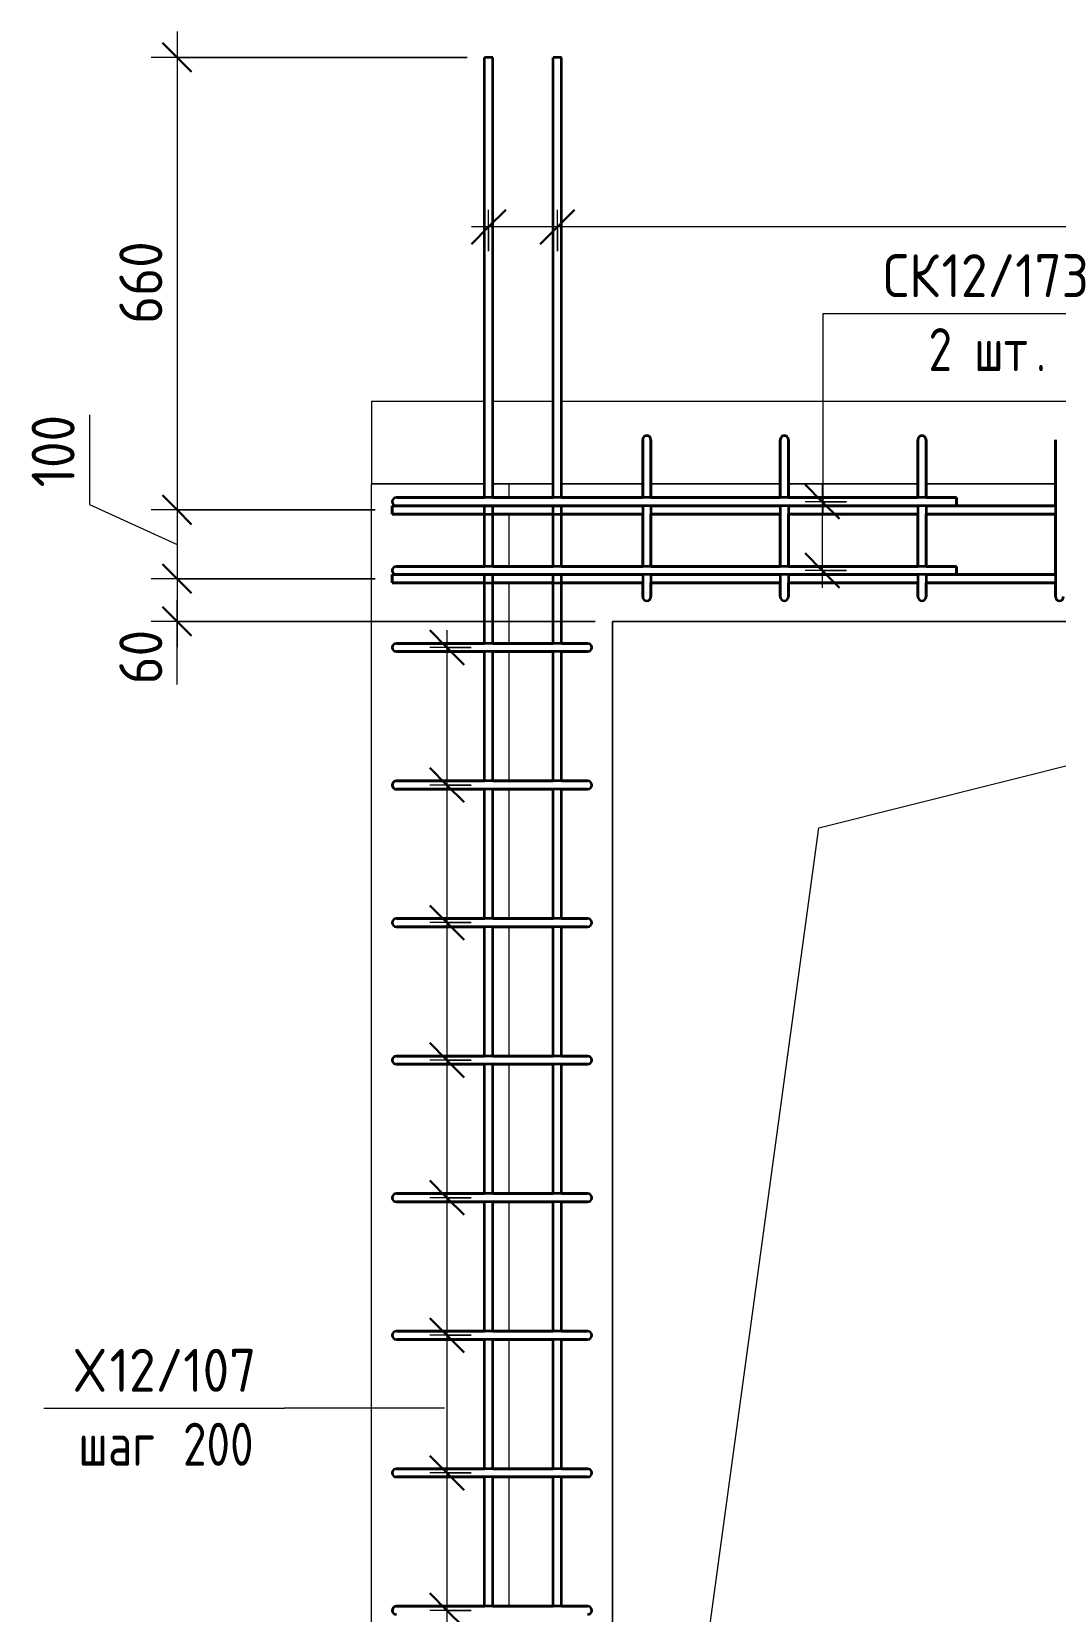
# Model space of a CAD drawing. Header units: millimetres. Extents: x -39709 to 12452, y -4989 to 80275.
# Drawn here: x 9233 to 10721, y 1411 to 3708 of the extents above; entities that cross this region are included whole.
import ezdxf

# ---------------------------------------------------------------- set-up
doc = ezdxf.new("R2010")
doc.units = ezdxf.units.MM
for name, color, linetype, lineweight in [('AA_Dim', 7, 'Continuous', 9), ('AA_Dim-25', 7, 'Continuous', 9), ('AA_Vinoska', 7, 'Continuous', 9), ('AF_Okno', 7, 'Continuous', 20), ('AF_Perekritie_Опалубка', 253, 'Continuous', 20), ('AF_Stena_Опалубка', 253, 'Continuous', 20), ('KR_Armatura_Tonkie', 7, 'Continuous', 20)]:
    doc.layers.add(name, color=color, linetype=linetype, lineweight=lineweight)
doc.styles.add('ISOCPEUR_6', font='isocpeur.TTF', dxfattribs={"width": 0.9, "height": 62.5})
doc.styles.add('ISOCPEUR_7', font='isocpeur.TTF', dxfattribs={"width": 0.8, "height": 62.5})
doc.dimstyles.new('05_Округл_5мм__прозр__2', dxfattribs={"dimscale": 304.8, "dimtxt": 62.672186, "dimasz": 0.139436, "dimexe": 0.123031, "dimexo": 0.082021, "dimgap": 0.008202, "dimtad": 1, "dimdec": 0, "dimrnd": 5, "dimdsep": 46, "dimtxsty": 'ISOCPEUR_6', "dimblk1": 'OBLIQUE', "dimblk2": 'OBLIQUE', "dimsah": 1, "dimcen": 0.09, "dimdle": 0.123031, "dimazin": 0, "dimtfac": 1, "dimtdec": 4, "dimtix": 1, "dimtmove": 1, "dimatfit": 3, "dimfxl": 1, "dimtvp": 1, "dimtolj": 1, "dimtzin": 0, "dimlwd": 18, "dimlwe": 18, "dimarcsym": 2})
doc.dimstyles.new('05_Округл_5мм__прозр__3', dxfattribs={"dimscale": 304.8, "dimtxt": 62.672186, "dimasz": 0.139436, "dimexe": 0.123031, "dimexo": 0.082021, "dimgap": 0.008202, "dimtad": 1, "dimdec": 0, "dimrnd": 5, "dimdsep": 46, "dimtxsty": 'ISOCPEUR_6', "dimblk1": 'OBLIQUE', "dimblk2": 'OBLIQUE', "dimsah": 1, "dimcen": 0.09, "dimdle": 0.123031, "dimazin": 0, "dimtfac": 1, "dimtdec": 4, "dimtix": 1, "dimtmove": 0, "dimatfit": 3, "dimfxl": 1, "dimtvp": 1, "dimtolj": 1, "dimtzin": 0, "dimlwd": 18, "dimlwe": 18, "dimarcsym": 2})
doc.dimstyles.new('10_Раскладка_арматуры_с_засечками', dxfattribs={"dimscale": 304.8, "dimtxt": 0.18, "dimasz": 0.164042, "dimexe": 0.082021, "dimexo": 0, "dimgap": 0, "dimtad": 1, "dimdec": 3, "dimrnd": 0.001, "dimdsep": 46, "dimtxsty": 'ISOCPEUR_7', "dimblk1": 'OBLIQUE', "dimblk2": 'OBLIQUE', "dimsah": 1, "dimcen": 0.09, "dimdle": 0.082021, "dimazin": 0, "dimtfac": 1, "dimtdec": 4, "dimtix": 1, "dimtmove": 0, "dimatfit": 3, "dimfxl": 1, "dimtvp": 1, "dimtolj": 1, "dimtzin": 0, "dimlwd": 18, "dimlwe": 18, "dimarcsym": 2})

# ---------------------------------------------------------------- blocks, each defined once
blk = doc.blocks.new('231_Отверстие прямоугольное в стене _Окно_Стена_ - Отверстие прямоугольное с обрамлением-4137425-Схема обрамления отверстия в стене 1500х2500')
at = {"layer": 'AF_Okno', "lineweight": 9}
for p, q in [((-36479.9, 2550), (-35279.9, 2850)), ((-36779.9, 350), (-36479.9, 2550))]:
    blk.add_line(p, q, dxfattribs=at)
blk = doc.blocks.new('DIMBLOCK176-Схема обрамления отверстия в стене 1500х2500')
at = {"layer": 'AA_Dim-25', "lineweight": 30}
for p, q in [((9997.5, 3423.4), (10022.5, 3448.4)), ((11657.5, 3423.4), (11682.5, 3448.4)), ((9997.5, 3423.4), (9972.5, 3398.4)), ((11657.5, 3423.4), (11632.5, 3398.4))]:
    blk.add_line(p, q, dxfattribs=at)
at = {"layer": 'AA_Dim-25', "lineweight": 18}
for p, q in [((9997.5, 3388.1), (9997.5, 3448.4)), ((11657.5, 3388.1), (11657.5, 3448.4)), ((11657.5, 3423.4), (9997.5, 3423.4)), ((9997.5, 3423.4), (9997.5, 3388.1)), ((11657.5, 3423.4), (11657.5, 3388.1))]:
    blk.add_line(p, q, dxfattribs=at)
blk = doc.blocks.new('_Oblique')
at = {"color": 0, "linetype": 'ByBlock', "lineweight": -2}
blk.add_line((-0.5, -0.5), (0.5, 0.5), dxfattribs=at)
blk = doc.blocks.new('DIMBLOCK177-Схема обрамления отверстия в стене 1500х2500')
at = {"layer": 'AA_Dim-25', "lineweight": 30}
for p, q in [((9897.5, 3423.4), (9922.5, 3448.4)), ((9997.5, 3423.4), (10022.5, 3448.4)), ((9897.5, 3423.4), (9872.5, 3398.4)), ((9997.5, 3423.4), (9972.5, 3398.4))]:
    blk.add_line(p, q, dxfattribs=at)
at = {"layer": 'AA_Dim-25', "lineweight": 18}
for p, q in [((9897.5, 3388.1), (9897.5, 3448.4)), ((9997.5, 3388.1), (9997.5, 3448.4)), ((9997.5, 3423.4), (9872.5, 3423.4)), ((9897.5, 3423.4), (9897.5, 3388.1)), ((9997.5, 3423.4), (9997.5, 3388.1))]:
    blk.add_line(p, q, dxfattribs=at)
blk = doc.blocks.new('DIMBLOCK178-Схема обрамления отверстия в стене 1500х2500')
at = {"layer": 'AA_Dim-25', "lineweight": 18}
for p, q in [((9444.6, 3707.5), (9444.6, 3012)), ((9866.5, 3670), (9407.1, 3670)), ((9444.6, 3670), (9866.5, 3670)), ((9732.5, 3012), (9407.1, 3012)), ((9444.6, 3012), (9732.5, 3012))]:
    blk.add_line(p, q, dxfattribs=at)
at = {"layer": 'AA_Dim-25', "lineweight": 30}
for p, q in [((9444.6, 3670), (9423.3, 3691.3)), ((9444.6, 3670), (9465.8, 3648.8)), ((9444.6, 3012), (9423.3, 3033.3)), ((9444.6, 3012), (9465.8, 2990.8))]:
    blk.add_line(p, q, dxfattribs=at)
at = {"layer": 'AA_Dim-25', "color": 0, "lineweight": 18, "insert": (9360.7, 3282.5), "char_height": 62.5, "width": 140.48, "attachment_point": 1, "rotation": 90, "line_spacing_factor": 1.135194, "style": 'ISOCPEUR_6'}
blk.add_mtext('660', dxfattribs=at)
blk = doc.blocks.new('DIMBLOCK179-Схема обрамления отверстия в стене 1500х2500')
at = {"layer": 'AA_Dim-25', "lineweight": 18}
for p, q in [((9317.1, 3150.1), (9317.1, 3019.9)), ((9317.1, 3019.9), (9444.6, 2962)), ((9732.5, 3012), (9407.1, 3012)), ((9444.6, 3012), (9444.6, 2912)), ((9444.6, 3012), (9732.5, 3012)), ((9732.5, 2912), (9407.1, 2912)), ((9444.6, 2912), (9732.5, 2912))]:
    blk.add_line(p, q, dxfattribs=at)
at = {"layer": 'AA_Dim-25', "lineweight": 30}
for p, q in [((9444.6, 3012), (9423.3, 3033.3)), ((9444.6, 3012), (9465.8, 2990.8)), ((9444.6, 2912), (9423.3, 2933.3)), ((9444.6, 2912), (9465.8, 2890.8))]:
    blk.add_line(p, q, dxfattribs=at)
at = {"layer": 'AA_Dim-25', "color": 0, "lineweight": 18, "insert": (9233.2, 3044.9), "char_height": 62.5, "width": 126.29, "attachment_point": 1, "rotation": 90, "line_spacing_factor": 1.135194, "style": 'ISOCPEUR_6'}
blk.add_mtext('100', dxfattribs=at)
blk = doc.blocks.new('DIMBLOCK180-Схема обрамления отверстия в стене 1500х2500')
at = {"layer": 'AA_Dim-25', "lineweight": 30}
for p, q in [((9444.6, 2912), (9423.3, 2933.3)), ((9444.6, 2912), (9465.8, 2890.8)), ((9444.6, 2850), (9423.3, 2871.3)), ((9444.6, 2850), (9465.8, 2828.8))]:
    blk.add_line(p, q, dxfattribs=at)
at = {"layer": 'AA_Dim-25', "lineweight": 18}
for p, q in [((9732.5, 2912), (9407.1, 2912)), ((9444.6, 2912), (9444.6, 2812.5)), ((9444.6, 2912), (9732.5, 2912)), ((9444.6, 2861.4), (9444.6, 2881)), ((10052.5, 2850), (9407.1, 2850)), ((9444.6, 2758.4), (9444.6, 2861.4)), ((9444.6, 2850), (10052.5, 2850))]:
    blk.add_line(p, q, dxfattribs=at)
at = {"layer": 'AA_Dim-25', "color": 0, "lineweight": 18, "insert": (9360.7, 2758.4), "char_height": 62.5, "width": 93.654, "attachment_point": 1, "rotation": 90, "line_spacing_factor": 1.135194, "style": 'ISOCPEUR_6'}
blk.add_mtext('60', dxfattribs=at)
blk = doc.blocks.new('DIMBLOCK202-Схема обрамления отверстия в стене 1500х2500')
at = {"layer": 'AA_Dim-25', "lineweight": 30}
for p, q in [((9837, 2812), (9812, 2837)), ((9837, 2812), (9862, 2787)), ((9837, 2612), (9812, 2637)), ((9837, 2612), (9862, 2587))]:
    blk.add_line(p, q, dxfattribs=at)
at = {"layer": 'AA_Dim-25', "lineweight": 18}
for p, q in [((9837, 2837), (9837, 2612)), ((9872.4, 2812), (9812, 2812)), ((9837, 2812), (9872.4, 2812)), ((9872.4, 2612), (9812, 2612)), ((9837, 2612), (9872.4, 2612))]:
    blk.add_line(p, q, dxfattribs=at)
blk = doc.blocks.new('DIMBLOCK203-Схема обрамления отверстия в стене 1500х2500')
at = {"layer": 'AA_Dim-25', "lineweight": 30}
for p, q in [((9837, 2612), (9812, 2637)), ((9837, 2612), (9862, 2587)), ((9837, 2412), (9812, 2437)), ((9837, 2412), (9862, 2387))]:
    blk.add_line(p, q, dxfattribs=at)
at = {"layer": 'AA_Dim-25', "lineweight": 18}
for p, q in [((9872.4, 2612), (9812, 2612)), ((9837, 2612), (9837, 2412)), ((9837, 2612), (9872.4, 2612)), ((9872.4, 2412), (9812, 2412)), ((9837, 2412), (9872.4, 2412))]:
    blk.add_line(p, q, dxfattribs=at)
blk = doc.blocks.new('DIMBLOCK204-Схема обрамления отверстия в стене 1500х2500')
at = {"layer": 'AA_Dim-25', "lineweight": 30}
for p, q in [((9837, 2412), (9812, 2437)), ((9837, 2412), (9862, 2387)), ((9837, 2212), (9812, 2237)), ((9837, 2212), (9862, 2187))]:
    blk.add_line(p, q, dxfattribs=at)
at = {"layer": 'AA_Dim-25', "lineweight": 18}
for p, q in [((9872.4, 2412), (9812, 2412)), ((9837, 2412), (9837, 2212)), ((9837, 2412), (9872.4, 2412)), ((9872.4, 2212), (9812, 2212)), ((9837, 2212), (9872.4, 2212))]:
    blk.add_line(p, q, dxfattribs=at)
blk = doc.blocks.new('DIMBLOCK205-Схема обрамления отверстия в стене 1500х2500')
at = {"layer": 'AA_Dim-25', "lineweight": 30}
for p, q in [((9837, 2212), (9812, 2237)), ((9837, 2212), (9862, 2187)), ((9837, 2012), (9812, 2037)), ((9837, 2012), (9862, 1987))]:
    blk.add_line(p, q, dxfattribs=at)
at = {"layer": 'AA_Dim-25', "lineweight": 18}
for p, q in [((9872.4, 2212), (9812, 2212)), ((9837, 2212), (9837, 2012)), ((9837, 2212), (9872.4, 2212)), ((9872.4, 2012), (9812, 2012)), ((9837, 2012), (9872.4, 2012))]:
    blk.add_line(p, q, dxfattribs=at)
blk = doc.blocks.new('DIMBLOCK206-Схема обрамления отверстия в стене 1500х2500')
at = {"layer": 'AA_Dim-25', "lineweight": 30}
for p, q in [((9837, 2012), (9812, 2037)), ((9837, 2012), (9862, 1987)), ((9837, 1812), (9812, 1837)), ((9837, 1812), (9862, 1787))]:
    blk.add_line(p, q, dxfattribs=at)
at = {"layer": 'AA_Dim-25', "lineweight": 18}
for p, q in [((9872.4, 2012), (9812, 2012)), ((9837, 2012), (9837, 1812)), ((9837, 2012), (9872.4, 2012)), ((9872.4, 1812), (9812, 1812)), ((9837, 1812), (9872.4, 1812))]:
    blk.add_line(p, q, dxfattribs=at)
blk = doc.blocks.new('DIMBLOCK207-Схема обрамления отверстия в стене 1500х2500')
at = {"layer": 'AA_Dim-25', "lineweight": 30}
for p, q in [((9837, 1812), (9812, 1837)), ((9837, 1812), (9862, 1787)), ((9837, 1612), (9812, 1637)), ((9837, 1612), (9862, 1587))]:
    blk.add_line(p, q, dxfattribs=at)
at = {"layer": 'AA_Dim-25', "lineweight": 18}
for p, q in [((9872.4, 1812), (9812, 1812)), ((9837, 1812), (9837, 1612)), ((9837, 1812), (9872.4, 1812)), ((9872.4, 1612), (9812, 1612)), ((9837, 1612), (9872.4, 1612))]:
    blk.add_line(p, q, dxfattribs=at)
blk = doc.blocks.new('DIMBLOCK208-Схема обрамления отверстия в стене 1500х2500')
at = {"layer": 'AA_Dim-25', "lineweight": 30}
for p, q in [((9837, 1612), (9812, 1637)), ((9837, 1612), (9862, 1587)), ((9837, 1412), (9812, 1437)), ((9837, 1412), (9862, 1387))]:
    blk.add_line(p, q, dxfattribs=at)
at = {"layer": 'AA_Dim-25', "lineweight": 18}
for p, q in [((9872.4, 1612), (9812, 1612)), ((9837, 1612), (9837, 1412)), ((9837, 1612), (9872.4, 1612)), ((9872.4, 1412), (9812, 1412)), ((9837, 1412), (9872.4, 1412))]:
    blk.add_line(p, q, dxfattribs=at)
blk = doc.blocks.new('DIMBLOCK209-Схема обрамления отверстия в стене 1500х2500')
at = {"layer": 'AA_Dim-25', "lineweight": 30}
for p, q in [((9837, 1412), (9812, 1437)), ((9837, 1412), (9862, 1387)), ((9837, 1212), (9812, 1237)), ((9837, 1212), (9862, 1187))]:
    blk.add_line(p, q, dxfattribs=at)
at = {"layer": 'AA_Dim-25', "lineweight": 18}
for p, q in [((9872.4, 1412), (9812, 1412)), ((9837, 1412), (9837, 1212)), ((9837, 1412), (9872.4, 1412)), ((9872.4, 1212), (9812, 1212)), ((9837, 1212), (9872.4, 1212))]:
    blk.add_line(p, q, dxfattribs=at)
blk = doc.blocks.new('042_М_Арматуры - Диам длина поз _ Комментарий-3662934-Схема обрамления отверстия в стене 1500х2500')
at = {"layer": 'AA_Vinoska'}
blk.add_line((-34755.3, -236), (-34405.3, -236), dxfattribs=at)
blk = doc.blocks.new('DIMBLOCK214-Схема обрамления отверстия в стене 1500х2500')
at = {"layer": 'AA_Dim-25', "lineweight": 30}
for p, q in [((10382.6, 3024), (10357.6, 3049)), ((10382.6, 3024), (10407.6, 2999)), ((10382.6, 2924), (10357.6, 2949)), ((10382.6, 2924), (10407.6, 2899))]:
    blk.add_line(p, q, dxfattribs=at)
at = {"layer": 'AA_Dim-25', "lineweight": 18}
for p, q in [((10382.6, 3049), (10382.6, 2899)), ((10417.9, 3024), (10357.6, 3024)), ((10382.6, 3024), (10417.9, 3024)), ((10417.9, 2924), (10357.6, 2924)), ((10382.6, 2924), (10417.9, 2924))]:
    blk.add_line(p, q, dxfattribs=at)

msp = doc.modelspace()

# ---------------------------------------------------------------- linework, layer by layer
at = {"layer": 'AA_Vinoska'}
for p, q in [((10383.6466, 3297.6577), (10443.32, 3297.6577)), ((10383.6466, 3007.6592), (10383.6466, 3297.6577)), ((9833.5616, 1706.1071), (9600.9676, 1706.1071))]:
    msp.add_line(p, q, dxfattribs=at)
at = {"layer": 'AF_Perekritie_Опалубка'}
for p, q in [((9727.4932, 3170), (9891.4932, 3170)), ((9727.4932, 3170), (9727.4932, 3050)), ((9903.4932, 3170), (9991.4932, 3170)), ((10003.4932, 3170), (11651.4932, 3170)), ((9891.4932, 3050), (9727.4932, 3050)), ((9991.4932, 3050), (9903.4932, 3050)), ((10121.4932, 3050), (10003.4932, 3050)), ((10321.4932, 3050), (10133.4932, 3050)), ((10521.4932, 3050), (10333.4932, 3050)), ((10721.4932, 3050), (10533.4932, 3050))]:
    msp.add_line(p, q, dxfattribs=at)
at = {"layer": 'AF_Stena_Опалубка'}
for p, q in [((9727.4932, -489.2343), (9727.4932, 3050)), ((9727.4932, 3050), (9891.4932, 3050)), ((9903.4932, 3050), (9927.4932, 3050)), ((9991.4932, 3050), (9927.4932, 3050)), ((9927.4932, 3030), (9927.4932, 3050)), ((9927.4932, 3050), (9991.4932, 3050)), ((10121.4932, 3050), (10003.4932, 3050)), ((10003.4932, 3050), (10121.4932, 3050)), ((10321.4932, 3050), (10133.4932, 3050)), ((10133.4932, 3050), (10321.4932, 3050)), ((10521.4932, 3050), (10333.4932, 3050)), ((10333.4932, 3050), (10521.4932, 3050)), ((10721.4932, 3050), (10533.4932, 3050)), ((10533.4932, 3050), (10721.4932, 3050)), ((9927.4932, 2930), (9927.4932, 3006)), ((9927.4932, 2818), (9927.4932, 2906)), ((10077.4932, 350), (10077.4932, 2850)), ((10077.4932, 2850), (11577.4932, 2850)), ((11577.4932, 2850), (10077.4932, 2850)), ((10077.4932, 2850), (10077.4932, 350)), ((9927.4932, 2618), (9927.4932, 2806)), ((9927.4932, 2418), (9927.4932, 2606)), ((9927.4932, 2218), (9927.4932, 2406)), ((9927.4932, 2018), (9927.4932, 2206)), ((9927.4932, 1818), (9927.4932, 2006)), ((9927.4932, 1618), (9927.4932, 1806)), ((9927.4932, 1418), (9927.4932, 1606))]:
    msp.add_line(p, q, dxfattribs=at)
at = {"layer": 'KR_Armatura_Tonkie', "lineweight": 35}
for p, q in [((9903.4932, 3670), (9891.4932, 3670)), ((9891.4932, 3030), (9891.4932, 3670)), ((9903.4932, 3670), (9891.4932, 3670)), ((9891.4932, 3030), (9891.4932, 3670)), ((9903.4932, 3030), (9903.4932, 3670)), ((9903.4932, 3030), (9903.4932, 3670)), ((10003.4932, 3670), (9991.4932, 3670)), ((9991.4932, 3030), (9991.4932, 3670)), ((10003.4932, 3670), (9991.4932, 3670)), ((9991.4932, 3030), (9991.4932, 3670)), ((10003.4932, 3030), (10003.4932, 3670)), ((10003.4932, 3030), (10003.4932, 3670)), ((10121.4932, 3078), (10121.4932, 3114)), ((10121.4932, 3114), (10121.4932, 3052.5442)), ((10121.4932, 3066.2903), (10121.4932, 3103.4558)), ((10121.4932, 3103.4558), (10121.4932, 3078)), ((10121.4932, 3103.4558), (10121.4932, 3103.4558)), ((10133.4932, 3103.4558), (10133.4932, 3114)), ((10133.4932, 3114), (10133.4932, 3078)), ((10133.4932, 3078), (10133.4932, 3114)), ((10133.4932, 3114), (10133.4932, 3052.5442)), ((10133.4932, 3066.2903), (10133.4932, 3103.4558)), ((10321.4932, 3078), (10321.4932, 3114)), ((10321.4932, 3114), (10321.4932, 3052.5442)), ((10321.4932, 3066.2903), (10321.4932, 3103.4558)), ((10321.4932, 3103.4558), (10321.4932, 3078)), ((10321.4932, 3103.4558), (10321.4932, 3103.4558)), ((10333.4932, 3103.4558), (10333.4932, 3114)), ((10333.4932, 3114), (10333.4932, 3078)), ((10333.4932, 3078), (10333.4932, 3114)), ((10333.4932, 3114), (10333.4932, 3052.5442)), ((10333.4932, 3066.2903), (10333.4932, 3103.4558)), ((10521.4932, 3078), (10521.4932, 3114)), ((10521.4932, 3114), (10521.4932, 3052.5442)), ((10521.4932, 3066.2903), (10521.4932, 3103.4558)), ((10521.4932, 3103.4558), (10521.4932, 3078)), ((10521.4932, 3103.4558), (10521.4932, 3103.4558)), ((10533.4932, 3103.4558), (10533.4932, 3114)), ((10533.4932, 3114), (10533.4932, 3078)), ((10533.4932, 3078), (10533.4932, 3114)), ((10533.4932, 3114), (10533.4932, 3052.5442)), ((10533.4932, 3066.2903), (10533.4932, 3103.4558)), ((10721.4932, 3078), (10721.4932, 3114)), ((10721.4932, 3114), (10721.4932, 3052.5442)), ((10721.4932, 3066.2903), (10721.4932, 3103.4558)), ((10721.4932, 3103.4558), (10721.4932, 3078)), ((10721.4932, 3103.4558), (10721.4932, 3103.4558)), ((10121.4932, 3078), (10121.4932, 3030)), ((10121.4932, 3030), (10121.4932, 3078)), ((10133.4932, 3078), (10133.4932, 3030)), ((10133.4932, 3030), (10133.4932, 3078)), ((10321.4932, 3078), (10321.4932, 3030)), ((10321.4932, 3030), (10321.4932, 3078)), ((10333.4932, 3078), (10333.4932, 3030)), ((10333.4932, 3030), (10333.4932, 3078)), ((10521.4932, 3078), (10521.4932, 3030)), ((10521.4932, 3030), (10521.4932, 3078)), ((10533.4932, 3078), (10533.4932, 3030)), ((10533.4932, 3030), (10533.4932, 3078)), ((10721.4932, 3078), (10721.4932, 2922)), ((10721.4932, 3018), (10721.4932, 3078)), ((10121.4932, 3052.5442), (10121.4932, 3030)), ((10133.4932, 3052.5442), (10133.4932, 3030)), ((10321.4932, 3052.5442), (10321.4932, 3030)), ((10333.4932, 3052.5442), (10333.4932, 3030)), ((10521.4932, 3052.5442), (10521.4932, 3030)), ((10533.4932, 3052.5442), (10533.4932, 3030)), ((10721.4932, 3052.5442), (10721.4932, 3018)), ((9757.4932, 3018), (10121.4932, 3018)), ((9757.4932, 3006), (9757.4932, 3018)), ((9757.4932, 3018), (9891.4932, 3018)), ((9757.4932, 3006), (9757.4932, 3018)), ((9891.4932, 3018), (9757.4932, 3018)), ((9757.4932, 3018), (9757.4932, 3006)), ((9799.4932, 3030), (9763.4932, 3030)), ((9763.4932, 3030), (9799.4932, 3030)), ((9799.4932, 3018), (9763.4932, 3018)), ((9763.4932, 3018), (9799.4932, 3018)), ((10577.4932, 3030), (9799.4932, 3030)), ((9799.4932, 3030), (9891.4932, 3030)), ((10577.4932, 3018), (9799.4932, 3018)), ((9799.4932, 3018), (9891.4932, 3018)), ((9891.4932, 2930), (9891.4932, 3018)), ((9903.4932, 3030), (9991.4932, 3030)), ((9903.4932, 3018), (9991.4932, 3018)), ((9903.4932, 3018), (9991.4932, 3018)), ((9903.4932, 2930), (9903.4932, 3018)), ((9991.4932, 3018), (9903.4932, 3018)), ((9991.4932, 2930), (9991.4932, 3018)), ((10003.4932, 3030), (10121.4932, 3030)), ((10003.4932, 3018), (10121.4932, 3018)), ((10003.4932, 3018), (10121.4932, 3018)), ((10003.4932, 2930), (10003.4932, 3018)), ((10121.4932, 3018), (10003.4932, 3018)), ((10121.4932, 3018), (10121.4932, 2930)), ((10133.4932, 3030), (10321.4932, 3030)), ((10133.4932, 3018), (10133.4932, 2930)), ((10133.4932, 3018), (10321.4932, 3018)), ((10133.4932, 3018), (10321.4932, 3018)), ((10133.4932, 3018), (10321.4932, 3018)), ((10321.4932, 3018), (10133.4932, 3018)), ((10321.4932, 3018), (10321.4932, 2930)), ((10333.4932, 3030), (10521.4932, 3030)), ((10333.4932, 3018), (10333.4932, 2930)), ((10333.4932, 3018), (10521.4932, 3018)), ((10333.4932, 3018), (10521.4932, 3018)), ((10333.4932, 3018), (10521.4932, 3018)), ((10521.4932, 3018), (10333.4932, 3018)), ((10521.4932, 3018), (10521.4932, 2930)), ((10533.4932, 3030), (10577.4932, 3030)), ((10533.4932, 3018), (10533.4932, 2930)), ((10533.4932, 3018), (10721.4932, 3018)), ((10533.4932, 3018), (10721.4932, 3018)), ((10533.4932, 3018), (10577.4932, 3018)), ((10721.4932, 3018), (10533.4932, 3018)), ((10577.4932, 3030), (10577.4932, 3018)), ((10577.4932, 3018), (10577.4932, 3030)), ((9757.4932, 3006), (10121.4932, 3006)), ((9757.4932, 3006), (9891.4932, 3006)), ((9891.4932, 3006), (9757.4932, 3006)), ((9891.4932, 2930), (9891.4932, 3006)), ((9903.4932, 3006), (9991.4932, 3006)), ((9903.4932, 2930), (9903.4932, 3006)), ((9991.4932, 3006), (9903.4932, 3006)), ((9991.4932, 2930), (9991.4932, 3006)), ((10003.4932, 3006), (10121.4932, 3006)), ((10003.4932, 2930), (10003.4932, 3006)), ((10121.4932, 3006), (10003.4932, 3006)), ((10121.4932, 2930), (10121.4932, 3006)), ((10133.4932, 2930), (10133.4932, 3006)), ((10133.4932, 3006), (10321.4932, 3006)), ((10133.4932, 3006), (10321.4932, 3006)), ((10321.4932, 3006), (10133.4932, 3006)), ((10321.4932, 2930), (10321.4932, 3006)), ((10333.4932, 2930), (10333.4932, 3006)), ((10333.4932, 3006), (10521.4932, 3006)), ((10333.4932, 3006), (10521.4932, 3006)), ((10521.4932, 3006), (10333.4932, 3006)), ((10521.4932, 2930), (10521.4932, 3006)), ((10533.4932, 2930), (10533.4932, 3006)), ((10533.4932, 3006), (10721.4932, 3006)), ((10533.4932, 3006), (10721.4932, 3006)), ((10721.4932, 3006), (10533.4932, 3006)), ((10721.4932, 2922), (10721.4932, 3006)), ((9757.4932, 2918), (10121.4932, 2918)), ((9757.4932, 2906), (9757.4932, 2918)), ((9757.4932, 2918), (9891.4932, 2918)), ((9757.4932, 2906), (9757.4932, 2918)), ((9891.4932, 2918), (9757.4932, 2918)), ((9757.4932, 2918), (9757.4932, 2906)), ((9799.4932, 2930), (9763.4932, 2930)), ((9763.4932, 2930), (9799.4932, 2930)), ((9799.4932, 2918), (9763.4932, 2918)), ((9763.4932, 2918), (9799.4932, 2918)), ((10577.4932, 2930), (9799.4932, 2930)), ((9799.4932, 2930), (9891.4932, 2930)), ((10577.4932, 2918), (9799.4932, 2918)), ((9799.4932, 2918), (9891.4932, 2918)), ((9891.4932, 2818), (9891.4932, 2918)), ((9903.4932, 2930), (9991.4932, 2930)), ((9903.4932, 2918), (9991.4932, 2918)), ((9903.4932, 2918), (9991.4932, 2918)), ((9903.4932, 2818), (9903.4932, 2918)), ((9991.4932, 2918), (9903.4932, 2918)), ((9991.4932, 2818), (9991.4932, 2918)), ((10003.4932, 2930), (10121.4932, 2930)), ((10003.4932, 2918), (10121.4932, 2918)), ((10003.4932, 2918), (10121.4932, 2918)), ((10003.4932, 2818), (10003.4932, 2918)), ((10121.4932, 2918), (10003.4932, 2918)), ((10121.4932, 2917.9625), (10121.4932, 2886)), ((10133.4932, 2930), (10321.4932, 2930)), ((10133.4932, 2918), (10321.4932, 2918)), ((10133.4932, 2918), (10321.4932, 2918)), ((10133.4932, 2918), (10321.4932, 2918)), ((10321.4932, 2918), (10133.4932, 2918)), ((10133.4932, 2917.9625), (10133.4932, 2886)), ((10321.4932, 2917.9625), (10321.4932, 2886)), ((10333.4932, 2930), (10521.4932, 2930)), ((10333.4932, 2918), (10521.4932, 2918)), ((10333.4932, 2918), (10521.4932, 2918)), ((10333.4932, 2918), (10521.4932, 2918)), ((10521.4932, 2918), (10333.4932, 2918)), ((10333.4932, 2917.9625), (10333.4932, 2886)), ((10521.4932, 2917.9625), (10521.4932, 2886)), ((10533.4932, 2930), (10577.4932, 2930)), ((10533.4932, 2918), (10721.4932, 2918)), ((10533.4932, 2918), (10721.4932, 2918)), ((10533.4932, 2918), (10577.4932, 2918)), ((10721.4932, 2918), (10533.4932, 2918)), ((10533.4932, 2917.9625), (10533.4932, 2886)), ((10577.4932, 2930), (10577.4932, 2918)), ((10577.4932, 2918), (10577.4932, 2930)), ((10721.4932, 2922), (10721.4932, 2886)), ((10721.4932, 2917.9625), (10721.4932, 2922)), ((9757.4932, 2906), (10121.4932, 2906)), ((9757.4932, 2906), (9891.4932, 2906)), ((9891.4932, 2906), (9757.4932, 2906)), ((9891.4932, 2818), (9891.4932, 2906)), ((9903.4932, 2906), (9991.4932, 2906)), ((9903.4932, 2818), (9903.4932, 2906)), ((9991.4932, 2906), (9903.4932, 2906)), ((9991.4932, 2818), (9991.4932, 2906)), ((10003.4932, 2906), (10121.4932, 2906)), ((10003.4932, 2818), (10003.4932, 2906)), ((10121.4932, 2906), (10003.4932, 2906)), ((10121.4932, 2886), (10121.4932, 2905.9117)), ((10133.4932, 2906), (10321.4932, 2906)), ((10133.4932, 2906), (10321.4932, 2906)), ((10321.4932, 2906), (10133.4932, 2906)), ((10133.4932, 2886), (10133.4932, 2905.9117)), ((10321.4932, 2886), (10321.4932, 2905.9117)), ((10333.4932, 2906), (10521.4932, 2906)), ((10333.4932, 2906), (10521.4932, 2906)), ((10521.4932, 2906), (10333.4932, 2906)), ((10333.4932, 2886), (10333.4932, 2905.9117)), ((10521.4932, 2886), (10521.4932, 2905.9117)), ((10533.4932, 2906), (10721.4932, 2906)), ((10533.4932, 2906), (10721.4932, 2906)), ((10721.4932, 2906), (10533.4932, 2906)), ((10533.4932, 2886), (10533.4932, 2905.9117)), ((10721.4932, 2886), (10721.4932, 2905.9117)), ((9824.949, 2818), (9763.4932, 2818)), ((9763.4932, 2818), (9799.4932, 2818)), ((9824.949, 2806), (9763.4932, 2806)), ((9763.4932, 2806), (9799.4932, 2806)), ((9799.4932, 2806), (9763.4932, 2806)), ((9763.4932, 2806), (9774.0373, 2806)), ((9774.0373, 2818), (9774.0373, 2818)), ((9799.4932, 2818), (9774.0373, 2818)), ((9774.0373, 2818), (9811.2028, 2818)), ((9774.0373, 2806), (9811.2028, 2806)), ((9799.4932, 2818), (9891.4932, 2818)), ((10005.4932, 2818), (9799.4932, 2818)), ((9799.4932, 2806), (9891.4932, 2806)), ((10005.4932, 2806), (9799.4932, 2806)), ((9862.1145, 2818), (9824.949, 2818)), ((9862.1145, 2806), (9824.949, 2806)), ((9891.4932, 2618), (9891.4932, 2806)), ((9891.4932, 2618), (9891.4932, 2806)), ((9903.4932, 2818), (9991.4932, 2818)), ((9903.4932, 2806), (9991.4932, 2806)), ((9903.4932, 2618), (9903.4932, 2806)), ((9903.4932, 2618), (9903.4932, 2806)), ((9991.4932, 2618), (9991.4932, 2806)), ((9991.4932, 2618), (9991.4932, 2806)), ((10003.4932, 2818), (10005.4932, 2818)), ((10003.4932, 2806), (10005.4932, 2806)), ((10003.4932, 2618), (10003.4932, 2806)), ((10003.4932, 2618), (10003.4932, 2806)), ((10005.4932, 2818), (10041.4932, 2818)), ((10041.4932, 2818), (10005.4932, 2818)), ((10005.4932, 2806), (10041.4932, 2806)), ((10041.4932, 2806), (10005.4932, 2806)), ((9824.949, 2618), (9763.4932, 2618)), ((9763.4932, 2618), (9799.4932, 2618)), ((9824.949, 2606), (9763.4932, 2606)), ((9763.4932, 2606), (9799.4932, 2606)), ((9799.4932, 2606), (9763.4932, 2606)), ((9763.4932, 2606), (9774.0373, 2606)), ((9774.0373, 2618), (9774.0373, 2618)), ((9799.4932, 2618), (9774.0373, 2618)), ((9774.0373, 2618), (9811.2028, 2618)), ((9774.0373, 2606), (9811.2028, 2606)), ((9799.4932, 2618), (9891.4932, 2618)), ((10005.4932, 2618), (9799.4932, 2618)), ((9799.4932, 2606), (9891.4932, 2606)), ((10005.4932, 2606), (9799.4932, 2606)), ((9862.1145, 2618), (9824.949, 2618)), ((9862.1145, 2606), (9824.949, 2606)), ((9891.4932, 2418), (9891.4932, 2606)), ((9891.4932, 2418), (9891.4932, 2606)), ((9903.4932, 2618), (9991.4932, 2618)), ((9903.4932, 2606), (9991.4932, 2606)), ((9903.4932, 2418), (9903.4932, 2606)), ((9903.4932, 2418), (9903.4932, 2606)), ((9991.4932, 2418), (9991.4932, 2606)), ((9991.4932, 2418), (9991.4932, 2606)), ((10003.4932, 2618), (10005.4932, 2618)), ((10003.4932, 2606), (10005.4932, 2606)), ((10003.4932, 2418), (10003.4932, 2606)), ((10003.4932, 2418), (10003.4932, 2606)), ((10005.4932, 2618), (10041.4932, 2618)), ((10041.4932, 2618), (10005.4932, 2618)), ((10005.4932, 2606), (10041.4932, 2606)), ((10041.4932, 2606), (10005.4932, 2606)), ((9824.949, 2418), (9763.4932, 2418)), ((9763.4932, 2418), (9799.4932, 2418)), ((9774.0373, 2418), (9774.0373, 2418)), ((9799.4932, 2418), (9774.0373, 2418)), ((9774.0373, 2418), (9811.2028, 2418)), ((9799.4932, 2418), (9891.4932, 2418)), ((10005.4932, 2418), (9799.4932, 2418)), ((9862.1145, 2418), (9824.949, 2418)), ((9903.4932, 2418), (9991.4932, 2418)), ((10003.4932, 2418), (10005.4932, 2418)), ((10005.4932, 2418), (10041.4932, 2418)), ((10041.4932, 2418), (10005.4932, 2418)), ((9824.949, 2406), (9763.4932, 2406)), ((9763.4932, 2406), (9799.4932, 2406)), ((9799.4932, 2406), (9763.4932, 2406)), ((9763.4932, 2406), (9774.0373, 2406)), ((9774.0373, 2406), (9811.2028, 2406)), ((9799.4932, 2406), (9891.4932, 2406)), ((10005.4932, 2406), (9799.4932, 2406)), ((9862.1145, 2406), (9824.949, 2406)), ((9891.4932, 2218), (9891.4932, 2406)), ((9891.4932, 2218), (9891.4932, 2406)), ((9903.4932, 2406), (9991.4932, 2406)), ((9903.4932, 2218), (9903.4932, 2406)), ((9903.4932, 2218), (9903.4932, 2406)), ((9991.4932, 2218), (9991.4932, 2406)), ((9991.4932, 2218), (9991.4932, 2406)), ((10003.4932, 2406), (10005.4932, 2406)), ((10003.4932, 2218), (10003.4932, 2406)), ((10003.4932, 2218), (10003.4932, 2406)), ((10005.4932, 2406), (10041.4932, 2406)), ((10041.4932, 2406), (10005.4932, 2406)), ((9824.949, 2218), (9763.4932, 2218)), ((9763.4932, 2218), (9799.4932, 2218)), ((9824.949, 2206), (9763.4932, 2206)), ((9763.4932, 2206), (9799.4932, 2206)), ((9799.4932, 2206), (9763.4932, 2206)), ((9763.4932, 2206), (9774.0373, 2206)), ((9774.0373, 2218), (9774.0373, 2218)), ((9799.4932, 2218), (9774.0373, 2218)), ((9774.0373, 2218), (9811.2028, 2218)), ((9774.0373, 2206), (9811.2028, 2206)), ((9799.4932, 2218), (9891.4932, 2218)), ((10005.4932, 2218), (9799.4932, 2218)), ((9799.4932, 2206), (9891.4932, 2206)), ((10005.4932, 2206), (9799.4932, 2206)), ((9862.1145, 2218), (9824.949, 2218)), ((9862.1145, 2206), (9824.949, 2206)), ((9891.4932, 2018), (9891.4932, 2206)), ((9891.4932, 2018), (9891.4932, 2206)), ((9903.4932, 2218), (9991.4932, 2218)), ((9903.4932, 2206), (9991.4932, 2206)), ((9903.4932, 2018), (9903.4932, 2206)), ((9903.4932, 2018), (9903.4932, 2206)), ((9991.4932, 2018), (9991.4932, 2206)), ((9991.4932, 2018), (9991.4932, 2206)), ((10003.4932, 2218), (10005.4932, 2218)), ((10003.4932, 2206), (10005.4932, 2206)), ((10003.4932, 2018), (10003.4932, 2206)), ((10003.4932, 2018), (10003.4932, 2206)), ((10005.4932, 2218), (10041.4932, 2218)), ((10041.4932, 2218), (10005.4932, 2218)), ((10005.4932, 2206), (10041.4932, 2206)), ((10041.4932, 2206), (10005.4932, 2206)), ((9824.949, 2018), (9763.4932, 2018)), ((9763.4932, 2018), (9799.4932, 2018)), ((9824.949, 2006), (9763.4932, 2006)), ((9763.4932, 2006), (9799.4932, 2006)), ((9799.4932, 2006), (9763.4932, 2006)), ((9763.4932, 2006), (9774.0373, 2006)), ((9774.0373, 2018), (9774.0373, 2018)), ((9799.4932, 2018), (9774.0373, 2018)), ((9774.0373, 2018), (9811.2028, 2018)), ((9774.0373, 2006), (9811.2028, 2006)), ((9799.4932, 2018), (9891.4932, 2018)), ((10005.4932, 2018), (9799.4932, 2018)), ((9799.4932, 2006), (9891.4932, 2006)), ((10005.4932, 2006), (9799.4932, 2006)), ((9862.1145, 2018), (9824.949, 2018)), ((9862.1145, 2006), (9824.949, 2006)), ((9891.4932, 1818), (9891.4932, 2006)), ((9891.4932, 1818), (9891.4932, 2006)), ((9903.4932, 2018), (9991.4932, 2018)), ((9903.4932, 2006), (9991.4932, 2006)), ((9903.4932, 1818), (9903.4932, 2006)), ((9903.4932, 1818), (9903.4932, 2006)), ((9991.4932, 1818), (9991.4932, 2006)), ((9991.4932, 1818), (9991.4932, 2006)), ((10003.4932, 2018), (10005.4932, 2018)), ((10003.4932, 2006), (10005.4932, 2006)), ((10003.4932, 1818), (10003.4932, 2006)), ((10003.4932, 1818), (10003.4932, 2006)), ((10005.4932, 2018), (10041.4932, 2018)), ((10041.4932, 2018), (10005.4932, 2018)), ((10005.4932, 2006), (10041.4932, 2006)), ((10041.4932, 2006), (10005.4932, 2006)), ((9824.949, 1818), (9763.4932, 1818)), ((9763.4932, 1818), (9799.4932, 1818)), ((9774.0373, 1818), (9774.0373, 1818)), ((9799.4932, 1818), (9774.0373, 1818)), ((9774.0373, 1818), (9811.2028, 1818)), ((9799.4932, 1818), (9891.4932, 1818)), ((10005.4932, 1818), (9799.4932, 1818)), ((9862.1145, 1818), (9824.949, 1818)), ((9903.4932, 1818), (9991.4932, 1818)), ((10003.4932, 1818), (10005.4932, 1818)), ((10005.4932, 1818), (10041.4932, 1818)), ((10041.4932, 1818), (10005.4932, 1818)), ((9824.949, 1806), (9763.4932, 1806)), ((9763.4932, 1806), (9799.4932, 1806)), ((9799.4932, 1806), (9763.4932, 1806)), ((9763.4932, 1806), (9774.0373, 1806)), ((9774.0373, 1806), (9811.2028, 1806)), ((9799.4932, 1806), (9891.4932, 1806)), ((10005.4932, 1806), (9799.4932, 1806)), ((9862.1145, 1806), (9824.949, 1806)), ((9891.4932, 1618), (9891.4932, 1806)), ((9891.4932, 1618), (9891.4932, 1806)), ((9903.4932, 1806), (9991.4932, 1806)), ((9903.4932, 1618), (9903.4932, 1806)), ((9903.4932, 1618), (9903.4932, 1806)), ((9991.4932, 1618), (9991.4932, 1806)), ((9991.4932, 1618), (9991.4932, 1806)), ((10003.4932, 1806), (10005.4932, 1806)), ((10003.4932, 1618), (10003.4932, 1806)), ((10003.4932, 1618), (10003.4932, 1806)), ((10005.4932, 1806), (10041.4932, 1806)), ((10041.4932, 1806), (10005.4932, 1806)), ((9824.949, 1618), (9763.4932, 1618)), ((9763.4932, 1618), (9799.4932, 1618)), ((9774.0373, 1618), (9774.0373, 1618)), ((9799.4932, 1618), (9774.0373, 1618)), ((9774.0373, 1618), (9811.2028, 1618)), ((9799.4932, 1618), (9891.4932, 1618)), ((10005.4932, 1618), (9799.4932, 1618)), ((9862.1145, 1618), (9824.949, 1618)), ((9903.4932, 1618), (9991.4932, 1618)), ((10003.4932, 1618), (10005.4932, 1618)), ((10005.4932, 1618), (10041.4932, 1618)), ((10041.4932, 1618), (10005.4932, 1618)), ((9824.949, 1606), (9763.4932, 1606)), ((9763.4932, 1606), (9799.4932, 1606)), ((9799.4932, 1606), (9763.4932, 1606)), ((9763.4932, 1606), (9774.0373, 1606)), ((9774.0373, 1606), (9811.2028, 1606)), ((9799.4932, 1606), (9891.4932, 1606)), ((10005.4932, 1606), (9799.4932, 1606)), ((9862.1145, 1606), (9824.949, 1606)), ((9891.4932, 1418), (9891.4932, 1606)), ((9891.4932, 1418), (9891.4932, 1606)), ((9903.4932, 1606), (9991.4932, 1606)), ((9903.4932, 1418), (9903.4932, 1606)), ((9903.4932, 1418), (9903.4932, 1606)), ((9991.4932, 1418), (9991.4932, 1606)), ((9991.4932, 1418), (9991.4932, 1606)), ((10003.4932, 1606), (10005.4932, 1606)), ((10003.4932, 1418), (10003.4932, 1606)), ((10003.4932, 1418), (10003.4932, 1606)), ((10005.4932, 1606), (10041.4932, 1606)), ((10041.4932, 1606), (10005.4932, 1606)), ((9824.949, 1418), (9763.4932, 1418)), ((9763.4932, 1418), (9799.4932, 1418)), ((9774.0373, 1418), (9774.0373, 1418)), ((9799.4932, 1418), (9774.0373, 1418)), ((9774.0373, 1418), (9811.2028, 1418)), ((9799.4932, 1418), (9891.4932, 1418)), ((10005.4932, 1418), (9799.4932, 1418)), ((9862.1145, 1418), (9824.949, 1418)), ((9903.4932, 1418), (9991.4932, 1418)), ((10003.4932, 1418), (10005.4932, 1418)), ((10005.4932, 1418), (10041.4932, 1418)), ((10041.4932, 1418), (10005.4932, 1418))]:
    msp.add_line(p, q, dxfattribs=at)
for centre, start, end in [((10127.4932, 3114), 360, 180), ((10127.4932, 3114), 360, 180), ((10127.4932, 3114), 360, 180), ((10327.4932, 3114), 360, 180), ((10327.4932, 3114), 61.7296435, 180), ((10327.4932, 3114), 360, 180), ((10327.4932, 3114), 360, 60), ((10527.4932, 3114), 360, 180), ((10527.4932, 3114), 30, 180), ((10527.4932, 3114), 360, 180), ((10527.4932, 3114), 360, 29.5067409), ((9763.4932, 3024), 90, 270), ((9763.4932, 3024), 90, 270), ((9763.4932, 2924), 90, 270), ((9763.4932, 2924), 90, 270), ((10127.4932, 2886), 180, 0), ((10127.4932, 2886), 180, 0), ((10327.4932, 2886), 180, 0), ((10327.4932, 2886), 180, 0), ((10527.4932, 2886), 180, 0), ((10527.4932, 2886), 180, 0), ((10727.4932, 2886), 180, 0), ((10727.4932, 2886), 180, 0), ((9763.4932, 2812), 90, 270), ((9763.4932, 2812), 90, 270), ((9763.4932, 2812), 90, 270), ((10041.4932, 2812), 270, 90), ((10041.4932, 2812), 270, 90), ((9763.4932, 2612), 90, 270), ((9763.4932, 2612), 90, 270), ((9763.4932, 2612), 166.1645855, 270), ((9763.4932, 2612), 90, 165), ((10041.4932, 2612), 270, 90), ((10041.4932, 2612), 270, 90), ((9763.4932, 2412), 90, 270), ((9763.4932, 2412), 90, 270), ((9763.4932, 2412), 90, 270), ((10041.4932, 2412), 270, 90), ((10041.4932, 2412), 270, 90), ((9763.4932, 2212), 90, 270), ((9763.4932, 2212), 90, 270), ((9763.4932, 2212), 90, 270), ((10041.4932, 2212), 270, 90), ((10041.4932, 2212), 270, 90), ((9763.4932, 2012), 90, 270), ((9763.4932, 2012), 90, 270), ((9763.4932, 2012), 90, 270), ((10041.4932, 2012), 270, 90), ((10041.4932, 2012), 270, 90), ((9763.4932, 1812), 90, 270), ((9763.4932, 1812), 90, 270), ((9763.4932, 1812), 90, 270), ((10041.4932, 1812), 270, 90), ((10041.4932, 1812), 270, 90), ((9763.4932, 1612), 90, 270), ((9763.4932, 1612), 90, 270), ((9763.4932, 1612), 90, 270), ((10041.4932, 1612), 270, 90), ((10041.4932, 1612), 270, 90), ((9763.4932, 1412), 90, 270), ((9763.4932, 1412), 90, 192.4289664), ((9763.4932, 1412), 90, 270), ((10041.4932, 1412), 270, 90), ((10041.4932, 1412), 270, 90)]:
    msp.add_arc(centre, 6, start, end, dxfattribs=at)

# ---------------------------------------------------------------- block references
at = {"layer": 'AA_Vinoska'}
for p in [(45198.5879, 3533.6165), (44006.2354, 1942.0658)]:
    msp.add_blockref('042_М_Арматуры - Диам длина поз _ Комментарий-3662934-Схема обрамления отверстия в стене 1500х2500', p, dxfattribs=at)
at = {"layer": 'AF_Okno'}
msp.add_blockref('231_Отверстие прямоугольное в стене _Окно_Стена_ - Отверстие прямоугольное с обрамлением-4137425-Схема обрамления отверстия в стене 1500х2500', (46857.3675, 0), dxfattribs=at)

# ---------------------------------------------------------------- texts
at = {"layer": 'AA_Vinoska', "char_height": 62.5, "attachment_point": 1}
for s, insert, width, style in [('СК', (10471.186, 3383.9139), 102.816422, 'ISOCPEUR_6'), ('12/173', (10556.0181, 3383.9139), 263.354344, 'ISOCPEUR_6'), ('2 ', (10537.061, 3276.4376), 80.16875, 'ISOCPEUR_7'), ('шт', (10603.2069, 3276.4376), 109.0295, 'ISOCPEUR_7'), ('\\fISOCPEUR|b0|i0|c204|p34|;\\W.8;.', (10693.1652, 3276.4376), 17.637125, 'ISOCPEUR_7'), ('\\fISOCPEUR|b0|i0|c204|p34|;\\W.9;Х', (9296.0461, 1792.3633), 61.329094, 'ISOCPEUR_6'), ('12/107', (9346.6476, 1792.3633), 263.354344, 'ISOCPEUR_6'), (' 200', (9421.394, 1684.887), 166.751, 'ISOCPEUR_7'), ('шаг', (9301.0086, 1684.887), 145.907125, 'ISOCPEUR_7')]:
    msp.add_mtext(s, dxfattribs=dict(at, insert=insert, width=width, style=style))

# ---------------------------------------------------------------- dimensions: what is measured, and where the dimension line sits
at = {"layer": 'AA_Dim', "lineweight": 18}
for base, p1, p2, dimstyle, override, picture, middle in [((9444.5795, 3012), (9891.4932, 3670), (9757.4932, 3012), '05_Округл_5мм__прозр__3', {"dimpost": '<>', "dimfxl": 671.505771}, 'DIMBLOCK178-Схема обрамления отверстия в стене 1500х2500', (9410.8295, 3341)), ((10382.552, 2924), (10417.9074, 3024), (10417.9074, 2924), '10_Раскладка_арматуры_с_засечками', {"dimpost": '<>', "dimfxl": 100}, 'DIMBLOCK214-Схема обрамления отверстия в стене 1500х2500', (10351.302, 2974)), ((9837.0139, 2612), (9872.3693, 2812), (9872.3693, 2612), '10_Раскладка_арматуры_с_засечками', {"dimpost": '<>', "dimfxl": 200}, 'DIMBLOCK202-Схема обрамления отверстия в стене 1500х2500', (9805.7639, 2712)), ((9837.0139, 2412), (9872.3693, 2612), (9872.3693, 2412), '10_Раскладка_арматуры_с_засечками', {"dimpost": '<>', "dimfxl": 200}, 'DIMBLOCK203-Схема обрамления отверстия в стене 1500х2500', (9805.7639, 2512)), ((9837.0139, 2212), (9872.3693, 2412), (9872.3693, 2212), '10_Раскладка_арматуры_с_засечками', {"dimpost": '<>', "dimfxl": 200}, 'DIMBLOCK204-Схема обрамления отверстия в стене 1500х2500', (9805.7639, 2312)), ((9837.0139, 2012), (9872.3693, 2212), (9872.3693, 2012), '10_Раскладка_арматуры_с_засечками', {"dimpost": '<>', "dimfxl": 200}, 'DIMBLOCK205-Схема обрамления отверстия в стене 1500х2500', (9805.7639, 2112)), ((9837.0139, 1812), (9872.3693, 2012), (9872.3693, 1812), '10_Раскладка_арматуры_с_засечками', {"dimpost": '<>', "dimfxl": 200}, 'DIMBLOCK206-Схема обрамления отверстия в стене 1500х2500', (9805.7639, 1912)), ((9837.0139, 1612), (9872.3693, 1812), (9872.3693, 1612), '10_Раскладка_арматуры_с_засечками', {"dimpost": '<>', "dimfxl": 200}, 'DIMBLOCK207-Схема обрамления отверстия в стене 1500х2500', (9805.7639, 1712)), ((9837.0139, 1412), (9872.3693, 1612), (9872.3693, 1412), '10_Раскладка_арматуры_с_засечками', {"dimpost": '<>', "dimfxl": 200}, 'DIMBLOCK208-Схема обрамления отверстия в стене 1500х2500', (9805.7639, 1512)), ((9837.0139, 1212), (9872.3693, 1412), (9872.3693, 1212), '10_Раскладка_арматуры_с_засечками', {"dimpost": '<>', "dimfxl": 200}, 'DIMBLOCK209-Схема обрамления отверстия в стене 1500х2500', (9805.7639, 1312))]:
    dim = msp.add_linear_dim(base=base, p1=p1, p2=p2, angle=90, dimstyle=dimstyle, override=override, dxfattribs=at)
    dim.commit()
    dim.dimension.update_dxf_attribs({"geometry": picture, "text_midpoint": middle})
for base, p1, p2, override, picture, middle in [((9897.4932, 3423.4062), (9997.4932, 3388.0508), (9897.4932, 3388.0508), {"dimpost": '<>', "dimfxl": 100}, 'DIMBLOCK177-Схема обрамления отверстия в стене 1500х2500', (9947.4932, 3454.6562)), ((9997.4932, 3423.4062), (11657.4932, 3388.0508), (9997.4932, 3388.0508), {"dimpost": '<>', "dimfxl": 1660}, 'DIMBLOCK176-Схема обрамления отверстия в стене 1500х2500', (10827.4932, 3454.6562))]:
    dim = msp.add_linear_dim(base=base, p1=p1, p2=p2, dimstyle='10_Раскладка_арматуры_с_засечками', override=override, dxfattribs=at)
    dim.commit()
    dim.dimension.update_dxf_attribs({"geometry": picture, "text_midpoint": middle})
for base, p1, p2, override, picture, middle in [((9444.5795, 2912), (9757.4932, 3012), (9757.4932, 2912), {"dimpost": '<>', "dimfxl": 100}, 'DIMBLOCK179-Схема обрамления отверстия в стене 1500х2500', (9274.8262, 3108.006)), ((9444.5795, 2850), (9757.4932, 2912), (10077.4932, 2850), {"dimpost": '<>', "dimfxl": 325.950917}, 'DIMBLOCK180-Схема обрамления отверстия в стене 1500х2500', (9402.3262, 2805.2107))]:
    dim = msp.add_linear_dim(base=base, p1=p1, p2=p2, angle=90, dimstyle='05_Округл_5мм__прозр__2', override=override, dxfattribs=at)
    dim.commit()
    dim.dimension.update_dxf_attribs({"geometry": picture, "text_midpoint": middle, "dimtype": 160, "text_rotation": 90})

doc.saveas('drawing.dxf')
